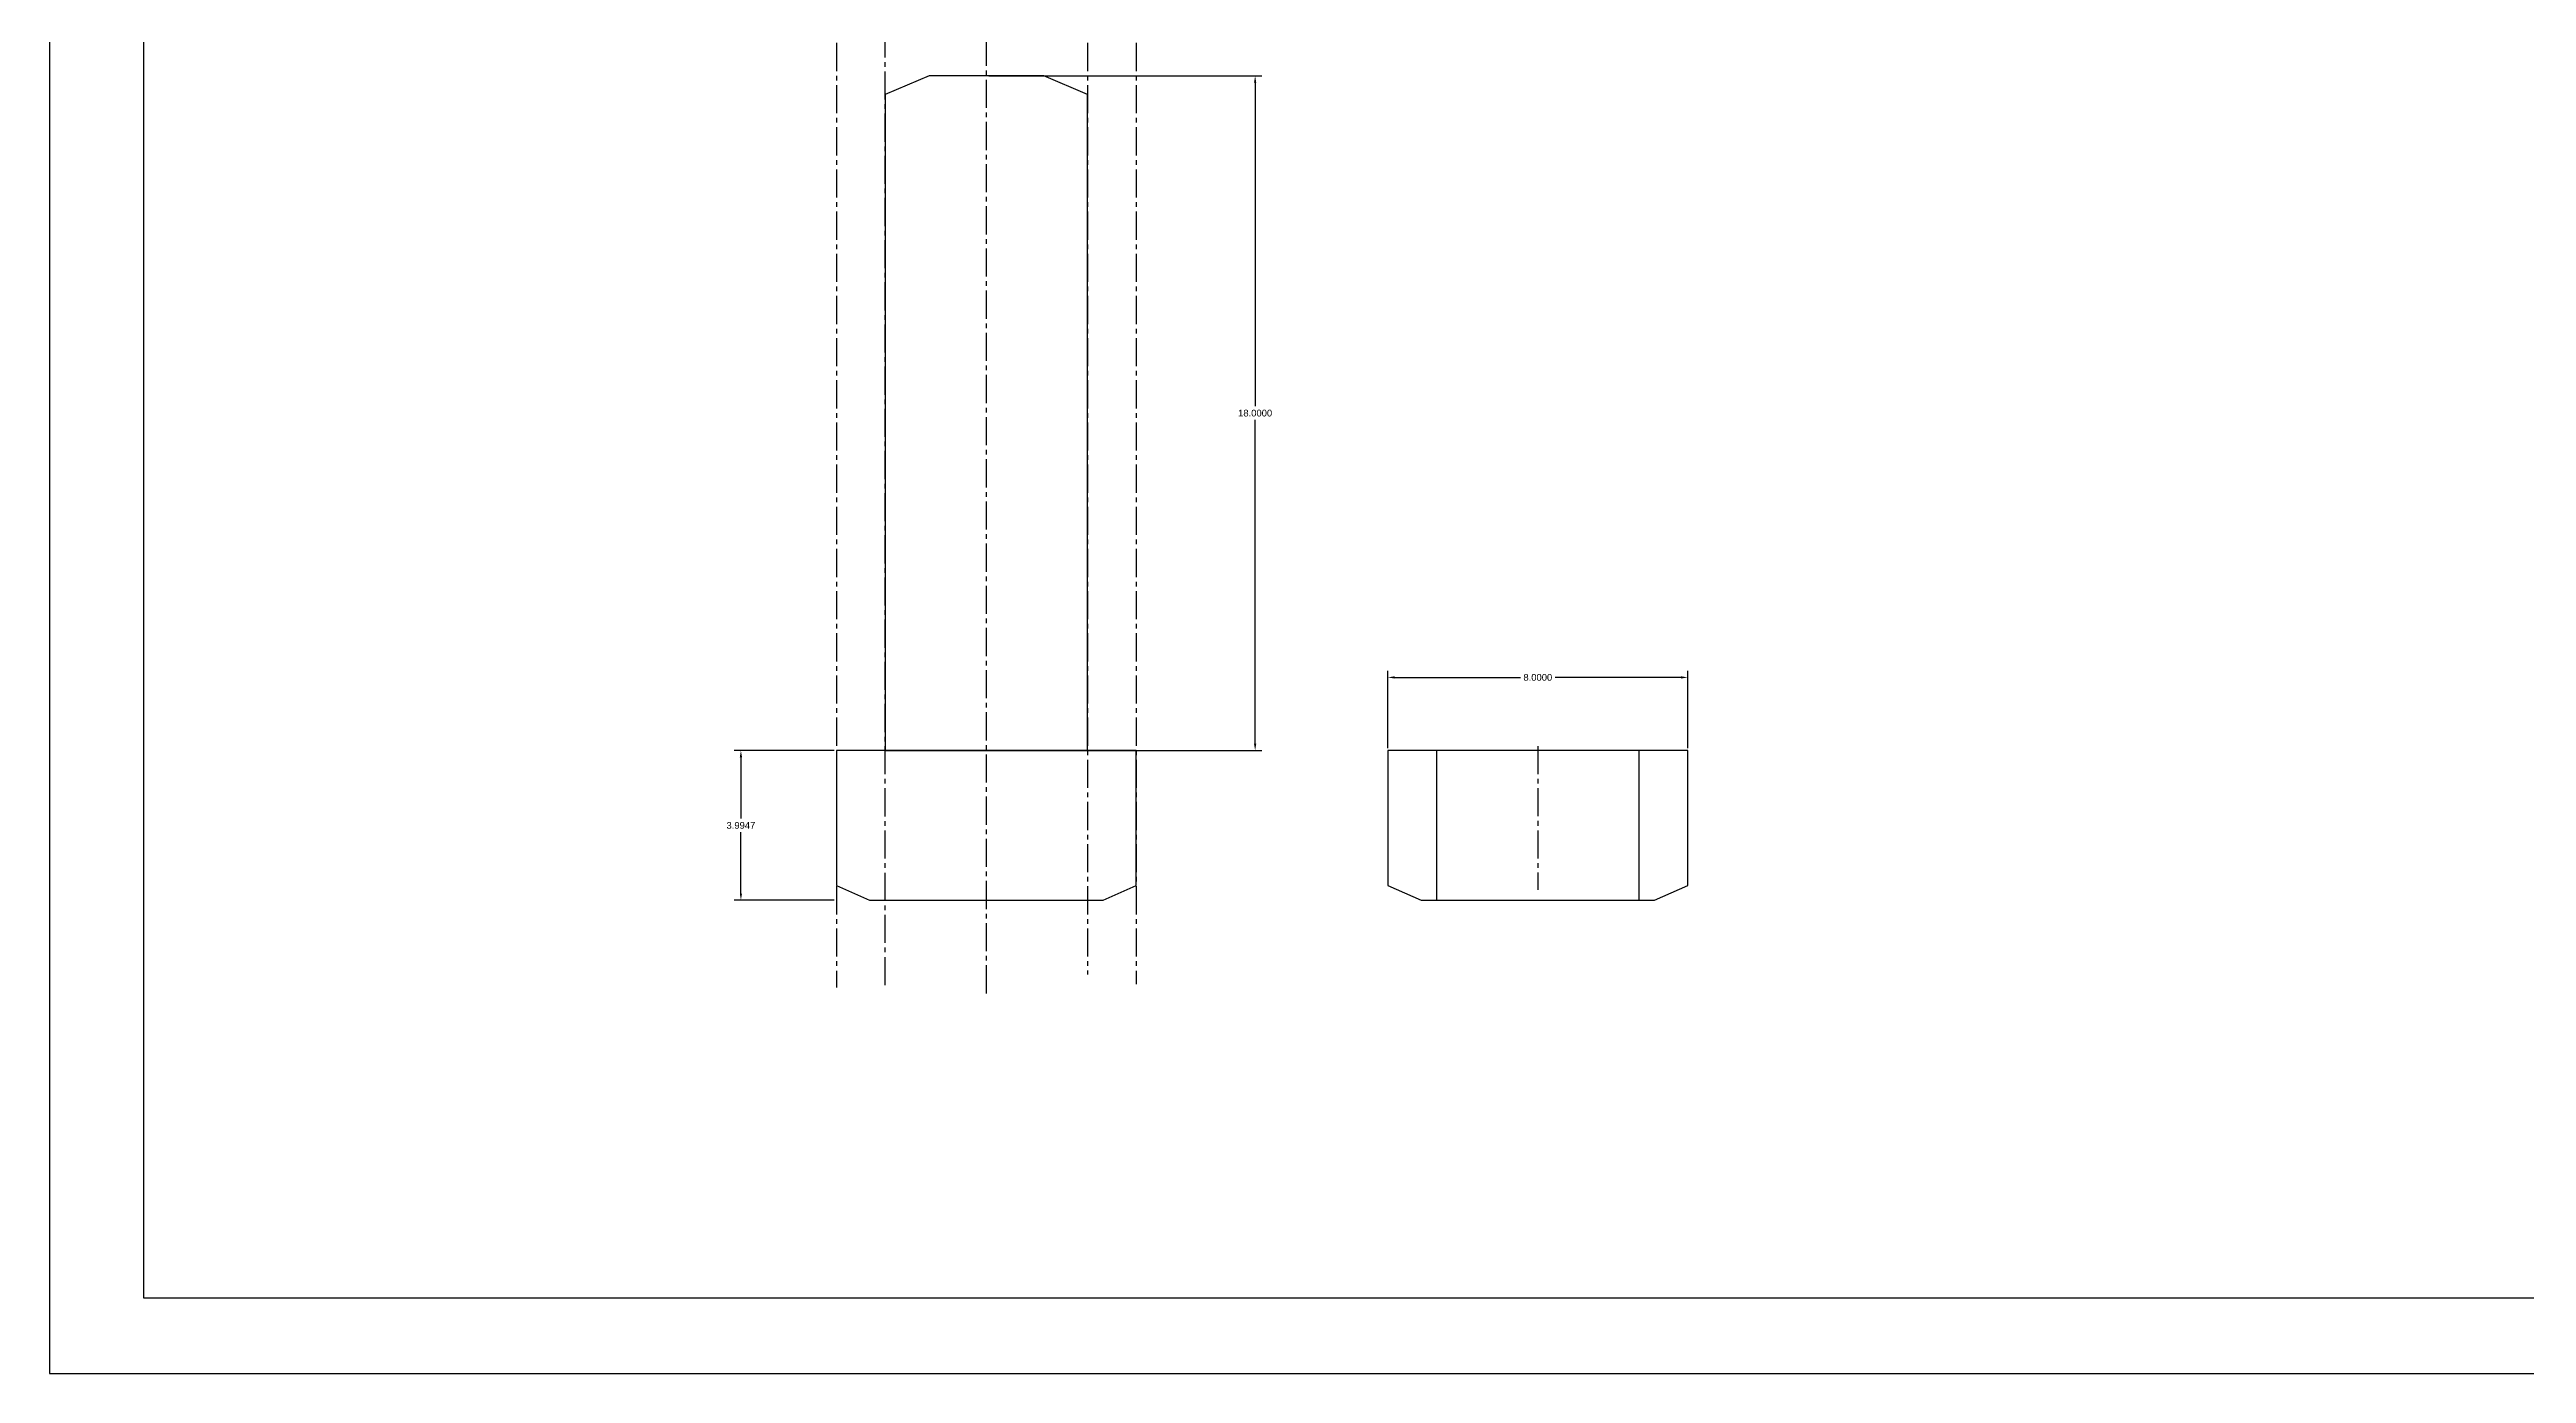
# Model space of a CAD drawing. Header units: inches. Extents: x 0 to 100, y 0 to 70.
# Drawn here: x 0 to 66.1, y 0 to 35.3 of the extents above; entities that cross this region are included whole.
import ezdxf

# ---------------------------------------------------------------- set-up
doc = ezdxf.new("R2010")
doc.units = ezdxf.units.IN
doc.header["$MEASUREMENT"] = 0
doc.linetypes.add('CENTER2', pattern=[1.125, 0.75, -0.125, 0.125, -0.125])
doc.styles.get("Standard").update_dxf_attribs({"font": 'arial.ttf'})
doc.dimstyles.get("Standard").update_dxf_attribs({"dimtxt": 0.18, "dimasz": 0.18, "dimexe": 0.18, "dimexo": 0.0625, "dimgap": 0.09, "dimtad": 0, "dimtih": 1, "dimtoh": 1, "dimdec": 4, "dimzin": 0, "dimdsep": 46, "dimtxsty": 'Standard', "dimcen": 0.09, "dimadec": 0, "dimazin": 0, "dimtfac": 1, "dimtdec": 4, "dimtofl": 0, "dimtmove": 0, "dimatfit": 3, "dimfxl": 1, "dimtolj": 1, "dimtzin": 0, "dimarcsym": 0})

# ---------------------------------------------------------------- blocks, each defined once
blk = doc.blocks.new('*U21')
at = {"color": 0, "linetype": 'CENTER2', "transparency": 16777216}
blk.add_line((0, -34.177), (0, 5.971), dxfattribs=at)
blk = doc.blocks.new('*U22')
at = {"color": 0, "linetype": 'CENTER2', "transparency": 16777216}
blk.add_line((0, 7.404), (0, -32.078), dxfattribs=at)
blk = doc.blocks.new('*U23')
at = {"color": 0, "linetype": 'CENTER2', "transparency": 16777216}
blk.add_line((0, 7.519), (0, -32.214), dxfattribs=at)
blk = doc.blocks.new('*U24')
at = {"color": 0, "linetype": 'CENTER2', "transparency": 16777216}
blk.add_line((0, -32.357), (0, 7.404), dxfattribs=at)
blk = doc.blocks.new('*U25')
at = {"color": 0, "linetype": 'CENTER2', "transparency": 16777216}
blk.add_line((0, 7.519), (0, -32.307), dxfattribs=at)
blk = doc.blocks.new('*U28')
at = {"color": 0, "linetype": 'CENTER2', "transparency": 16777216}
blk.add_line((0, 1.919), (0, -1.919), dxfattribs=at)
blk = doc.blocks.new('*D29')
at = {"color": 0, "lineweight": -2, "transparency": 16777216}
for p, q in [((25.063, 34.618), (32.351, 34.618)), ((32.171, 34.438), (32.171, 25.8)), ((32.171, 16.798), (32.171, 25.436)), ((25.063, 16.618), (32.351, 16.618))]:
    blk.add_line(p, q, dxfattribs=at)
at = {"color": 0, "transparency": 16777216}
for points in [[(32.141, 34.438), (32.201, 34.438), (32.171, 34.618)], [(32.141, 16.798), (32.201, 16.798), (32.171, 16.618)]]:
    blk.add_solid(points, dxfattribs=at)
at = {"layer": 'Defpoints', "color": 0, "transparency": 16777216}
for p in [(25, 34.618), (32.171, 34.618), (25, 16.618)]:
    blk.add_point(p, dxfattribs=at)
at = {"color": 0, "transparency": 16777216, "insert": (32.171, 25.618), "char_height": 0.18, "attachment_point": 5}
blk.add_mtext('\\A1;18.0000', dxfattribs=at)
blk = doc.blocks.new('*D31')
at = {"color": 0, "lineweight": -2, "transparency": 16777216}
for p, q in [((20.938, 16.618), (18.269, 16.618)), ((18.449, 16.438), (18.449, 14.802)), ((18.449, 12.803), (18.449, 14.438)), ((20.938, 12.623), (18.269, 12.623))]:
    blk.add_line(p, q, dxfattribs=at)
at = {"color": 0, "transparency": 16777216}
for points in [[(18.419, 16.438), (18.479, 16.438), (18.449, 16.618)], [(18.419, 12.803), (18.479, 12.803), (18.449, 12.623)]]:
    blk.add_solid(points, dxfattribs=at)
at = {"layer": 'Defpoints', "color": 0, "transparency": 16777216}
for p in [(21, 16.618), (18.449, 12.623), (21, 12.623)]:
    blk.add_point(p, dxfattribs=at)
at = {"color": 0, "transparency": 16777216, "insert": (18.449, 14.62), "char_height": 0.18, "attachment_point": 5}
blk.add_mtext('\\A1;3.9947', dxfattribs=at)
blk = doc.blocks.new('*D33')
at = {"color": 0, "lineweight": -2, "transparency": 16777216}
for p, q in [((35.714, 16.68), (35.714, 18.748)), ((35.894, 18.568), (39.25, 18.568)), ((43.534, 18.568), (40.177, 18.568)), ((43.714, 16.68), (43.714, 18.748))]:
    blk.add_line(p, q, dxfattribs=at)
at = {"color": 0, "transparency": 16777216}
for points in [[(35.894, 18.598), (35.894, 18.538), (35.714, 18.568)], [(43.534, 18.598), (43.534, 18.538), (43.714, 18.568)]]:
    blk.add_solid(points, dxfattribs=at)
at = {"layer": 'Defpoints', "color": 0, "transparency": 16777216}
for p in [(43.714, 18.568), (35.714, 16.618), (43.714, 16.618)]:
    blk.add_point(p, dxfattribs=at)
at = {"color": 0, "transparency": 16777216, "insert": (39.714, 18.568), "char_height": 0.18, "attachment_point": 5}
blk.add_mtext('\\A1;8.0000', dxfattribs=at)

msp = doc.modelspace()

# ---------------------------------------------------------------- linework, layer by layer
at = {"color": 253}
for p, q in [((37.01379, 16.61767), (37.01379, 12.62302)), ((42.41379, 16.61767), (42.41379, 12.62302))]:
    msp.add_line(p, q, dxfattribs=at)
for points in [[(0, 0), (100, 0), (100, 70), (0, 70)], [(98.19244, 2.00607), (2.51404, 2.00607), (2.51404, 67.92609), (98.19244, 67.92609)], [(43.71379, 13.02003), (43.71379, 16.61767), (35.71379, 16.61767), (35.71379, 13.02003), (36.59835, 12.62302), (42.82922, 12.62302)]]:
    msp.add_lwpolyline(points, close=True)
for points in [[(27.7, 34.11767), (26.52992, 34.61767), (23.47008, 34.61767), (22.3, 34.11767)], [(22.3, 34.11767), (22.3, 16.61767), (27.7, 16.61767), (27.7, 34.11767)], [(29, 13.02003), (29, 16.61767), (21, 16.61767), (21, 13.02003)], [(21, 13.02003), (21.88457, 12.62302), (28.11543, 12.62302), (29, 13.02003)]]:
    msp.add_lwpolyline(points)

# ---------------------------------------------------------------- block references
at = {"color": 252, "linetype": 'CENTER2'}
for name, p in [('*U21', (25, 44.31434)), ('*U25', (21, 42.601)), ('*U24', (22.3, 42.71632)), ('*U22', (27.7, 42.71632)), ('*U23', (29, 42.601))]:
    msp.add_blockref(name, p, dxfattribs=at)
at = {"linetype": 'CENTER2'}
msp.add_blockref('*U28', (39.71379, 14.81885), dxfattribs=at)

# ---------------------------------------------------------------- dimensions: what is measured, and where the dimension line sits
at = {"color": 4}
for base, p1, p2, picture, middle in [((32.17058, 34.61767), (25, 16.61767), (25, 34.61767), '*D29', (32.17058, 25.61767)), ((18.449105, 12.623022), (21, 16.617674), (21, 12.623022), '*D31', (18.449105, 14.620348))]:
    dim = msp.add_linear_dim(base=base, p1=p1, p2=p2, angle=90, dimstyle='Standard', dxfattribs=at)
    dim.commit()
    dim.dimension.update_dxf_attribs({"geometry": picture, "text_midpoint": middle})
dim = msp.add_linear_dim(base=(43.71379, 18.56799), p1=(35.71379, 16.61767), p2=(43.71379, 16.61767), dimstyle='Standard', dxfattribs=at)
dim.commit()
dim.dimension.update_dxf_attribs({"geometry": '*D33', "text_midpoint": (39.71379, 18.56799)})

doc.saveas('drawing.dxf')
